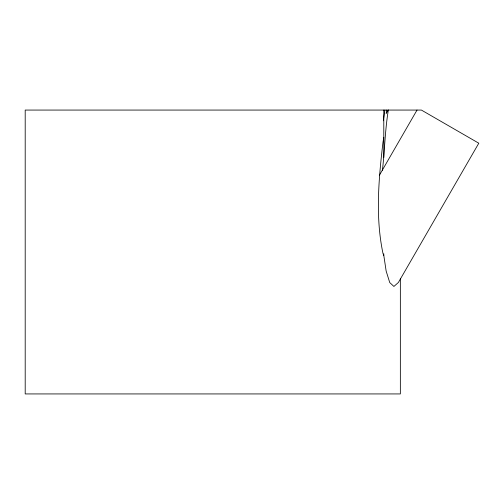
<?xml version="1.0" encoding="UTF-8"?>
<svg xmlns="http://www.w3.org/2000/svg" width="504" height="504" viewBox="0 0 504 504"><rect width="100%" height="100%" fill="white"/><g stroke="black" fill="none" stroke-linecap="round" stroke-linejoin="round"><path stroke-width="0.76" d="M383.79 137.51L382.996 142.153C378.68 179.021 375.241 216.833 382.996 253.481L383.79 255.383L386.152 271.076L389.737 282.555L393.914 286.448L398.393 282.479L478.8 143.212L421.394 110.067L25.2 110.067L25.2 393.933L400.352 393.933L400.352 278.586M382.416 170.44C384.735 150.35 385.012 130.051 388.338 110.067M383.33 120.765L384.899 110.067M386.688 110.067L386.152 113.633L388.212 110.067M379.487 175.09L417.022 110.067M383.79 110.067L383.79 157.544M383.79 253.84L383.79 255.383"/></g></svg>
